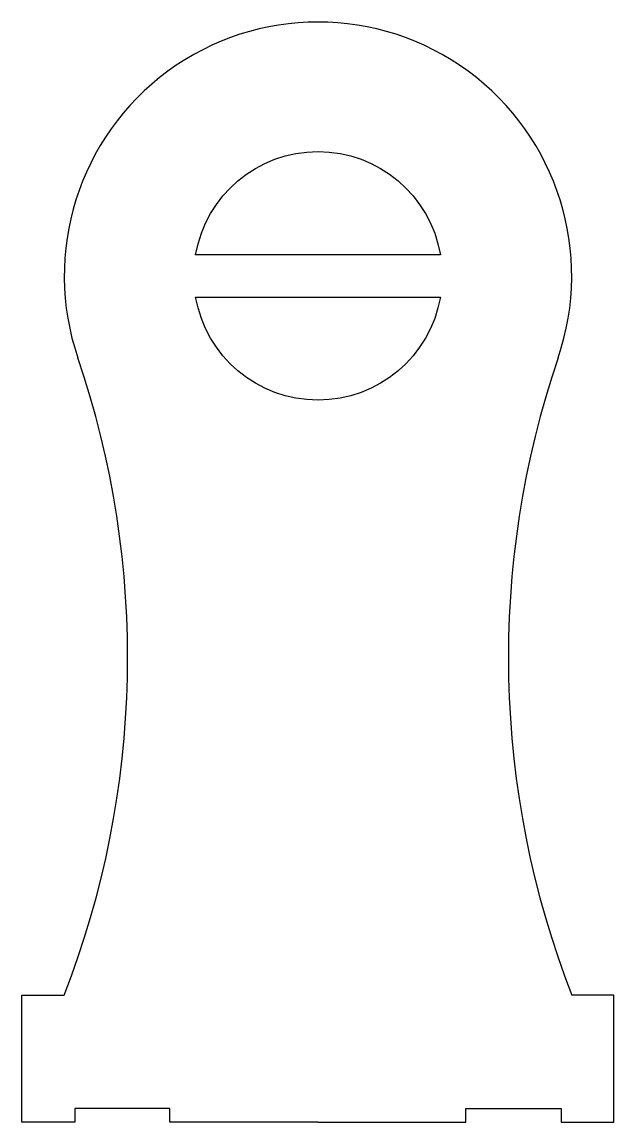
# Model space of a CAD drawing. Header units: millimetres. Extents: x -6.3 to 7.7, y -9.9 to 16.1.
import ezdxf

# ---------------------------------------------------------------- set-up
doc = ezdxf.new("R2010")
doc.units = ezdxf.units.MM
doc.header["$MEASUREMENT"] = 0

msp = doc.modelspace()

# ---------------------------------------------------------------- linework, layer by layer
at = {"color": 1, "linetype": 'Continuous'}
for p, q in [((-6.263, -9.91), (-6.263, -6.91)), ((-6.263, -6.91), (-5.263, -6.91)), ((7.737, -6.91), (6.737, -6.91)), ((7.737, -9.91), (7.737, -6.91)), ((-2.763, -9.59), (-5.013, -9.59)), ((-5.013, -9.59), (-5.013, -9.91)), ((-2.763, -9.91), (-2.763, -9.59)), ((4.237, -9.91), (4.237, -9.59)), ((4.237, -9.59), (6.487, -9.59)), ((6.487, -9.59), (6.487, -9.91)), ((-5.013, -9.91), (-6.263, -9.91)), ((0.737, -9.91), (-2.763, -9.91)), ((0.737, -9.91), (4.237, -9.91)), ((6.487, -9.91), (7.737, -9.91))]:
    msp.add_line(p, q, dxfattribs=at)
at = {"color": 1}
for points in [[(-2.157, 10.59, -0.842075), (3.632, 10.59)], [(3.632, 9.59, -0.842075), (-2.157, 9.59)]]:
    msp.add_lwpolyline(points, format="xyb", close=True, dxfattribs=at)
msp.add_arc((0.737, 10.09), 6, 341.1608, 558.8392, dxfattribs=at)
at = {"color": 1, "linetype": 'Continuous'}
for centre, start, end in [((-25.725, 1.061), 338.7158, 18.8392), ((27.2, 1.061), 161.1608, 201.2842)]:
    msp.add_arc(centre, 21.96, start, end, dxfattribs=at)

doc.saveas('drawing.dxf')
